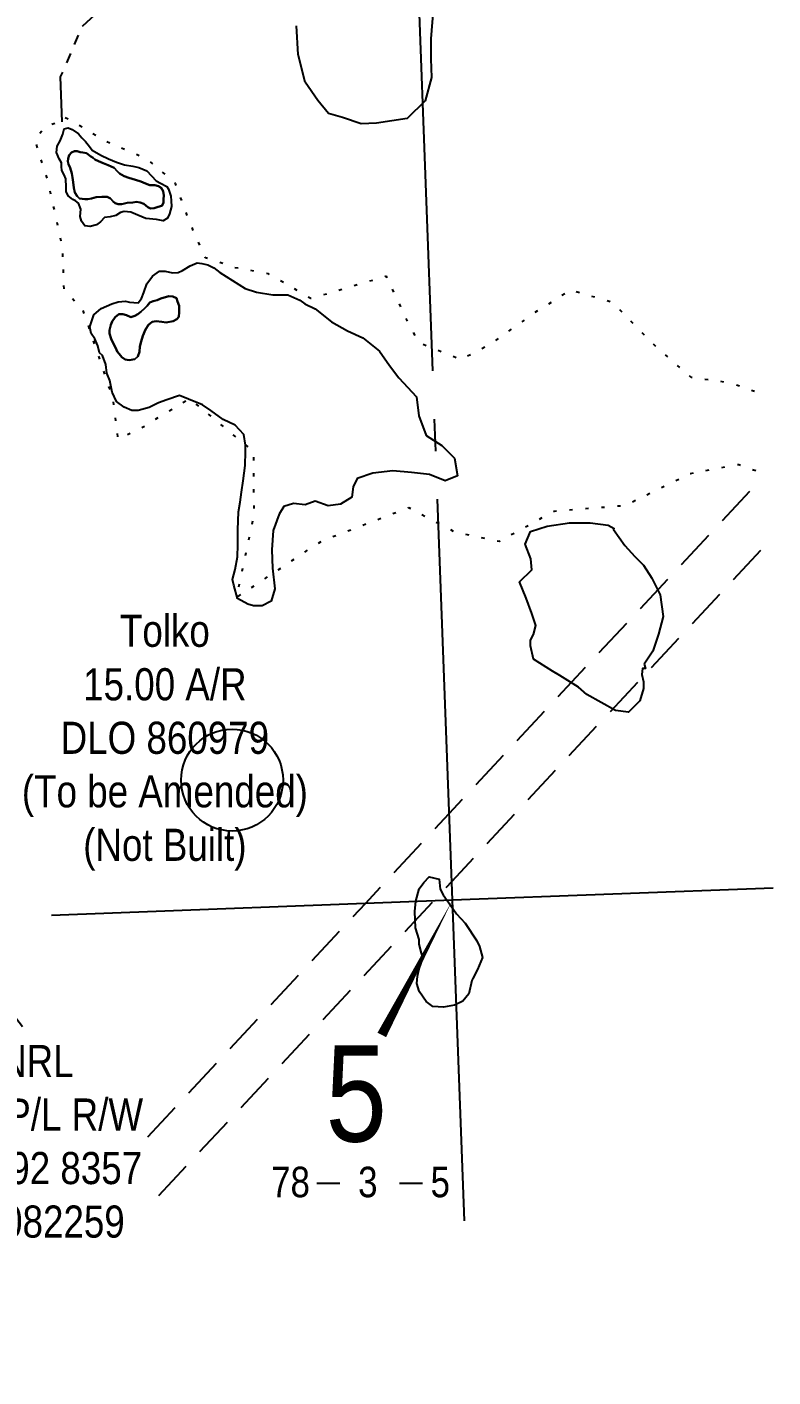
# Model space of a CAD drawing. Extents: x 659618 to 663059, y 6178642 to 6181580.
# Drawn here: x 661363.1 to 661595.6, y 6178913.9 to 6179334.5 of the extents above; entities that cross this region are included whole.
import ezdxf
from ezdxf.enums import TextEntityAlignment as Align

# ---------------------------------------------------------------- set-up
doc = ezdxf.new("R2010")
doc.units = 0
doc.header["$LTSCALE"] = 5
doc.header["$PDSIZE"] = 0.5
for name, pattern in [('foc-ACCESSROAD', [3.75, 2.5, -1.25]), ('foc-QUARTERLINE', [33, 25, -3, 2, -3]), ('foc-TOPO', [1, 0.2, -0.8]), ('foc-TOPO-ephemeral', [6.25, 3.125, -0.625, 0.625, -0.625, 0.625, -0.625])]:
    doc.linetypes.add(name, pattern=pattern)
doc.layers.get('Defpoints').update_dxf_attribs({"color": 9})
for name, color, linetype in [('10', 1, 'Continuous'), ('9', 3, 'Continuous'), ('F-AR', 190, 'foc-ACCESSROAD'), ('L-QSEC', 8, 'foc-QUARTERLINE'), ('L-SECLBL', 7, 'Continuous'), ('T-DRAW', 143, 'foc-TOPO-ephemeral'), ('T-GENERAL', 48, 'foc-TOPO'), ('WETLAND', 143, 'Continuous')]:
    doc.layers.add(name, color=color, linetype=linetype)
doc.layers.add('C-RW-T', color=13, linetype='Continuous', lineweight=9)
doc.layers.add('F-AR-T', color=190, linetype='Continuous', lineweight=9)
doc.styles.add('80CG', font='ARIALN.TTF', dxfattribs={"height": 10})
doc.styles.add('80L', font='ARIALN.TTF', dxfattribs={"height": 10})
doc.styles.add('SIMPLEX', font='ARIALN.TTF')
doc.dimstyles.new('Compass 5 000', dxfattribs={"dimscale": 5, "dimtxt": 9, "dimasz": 2, "dimexe": 0.2, "dimexo": 0.0625, "dimgap": 0.5, "dimtad": 0, "dimtih": 1, "dimtoh": 1, "dimzin": 0, "dimdsep": 46, "dimtxsty": '80CG', "dimcen": 0.1, "dimse1": 1, "dimse2": 1, "dimclrd": 256, "dimclrt": 256, "dimaunit": 1, "dimadec": 4, "dimazin": 0, "dimtfac": 0.06, "dimtofl": 0, "dimtmove": 0, "dimatfit": 1, "dimfxl": 0.2, "dimtolj": 1, "dimtzin": 0, "dimlwd": -1, "dimarcsym": 0})

# ---------------------------------------------------------------- blocks, each defined once
blk = doc.blocks.new('L-SECLBL')
at = {"layer": '9', "color": 7}
for p, q in [((-5.08, -27.83), (-12.29, -27.83)), ((20.7, -27.83), (13.5, -27.83))]:
    blk.add_line(p, q, dxfattribs=at)
at = {"layer": '10', "color": 2, "style": 'SIMPLEX'}
blk.add_attdef('SEC', text='', height=30, dxfattribs=at).set_placement((0, 0), align=Align.MIDDLE)
at = {"layer": '10', "color": 5, "style": '80L'}
blk.add_attdef('TWP', text='', height=9.5, dxfattribs=at).set_placement((-14.43, -27.37), align=Align.MIDDLE_RIGHT)
blk.add_attdef('RGE', text='', height=9.5, dxfattribs=at).set_placement((3.62, -27.37), align=Align.MIDDLE_CENTER)
blk.add_attdef('MER', text='', height=9.5, dxfattribs=at).set_placement((23.17, -27.37), align=Align.MIDDLE_LEFT)
blk = doc.blocks.new('*D428')
at = {"layer": 'Defpoints', "color": 0, "transparency": 16777216}
for p in [(661306.62, 6179093.64), (661294.78, 6179084.41), (661314.23, 6179083.89)]:
    blk.add_point(p, dxfattribs=at)
at = {"layer": 'F-AR-T', "transparency": 16777216}
for p, q in [((661322.11, 6179090.05), (661349.66, 6179111.55)), ((661349.66, 6179111.55), (661359.66, 6179111.55)), ((661294.51, 6179068.5), (661286.63, 6179062.35))]:
    blk.add_line(p, q, dxfattribs=at)
for points in [[(661321.08, 6179091.36), (661323.14, 6179088.73), (661314.23, 6179083.89)], [(661293.49, 6179069.82), (661295.54, 6179067.19), (661302.4, 6179074.65)]]:
    blk.add_solid(points, dxfattribs=at)
at = {"layer": 'F-AR-T', "transparency": 16777216, "insert": (661406.04, 6179111.55), "char_height": 10, "attachment_point": 5, "style": '80CG'}
blk.add_mtext('\\A1;Tolko\\P15.00 A/R\\PDLO 860979\\P(To be Amended)\\P(Not Built)', dxfattribs=at)
blk = doc.blocks.new('*D538')
at = {"layer": 'C-RW-T', "transparency": 16777216}
for p, q in [((661295.32, 6178979.42), (661312.92, 6178987.28)), ((661312.92, 6178987.28), (661322.92, 6178987.28)), ((661263.45, 6178965.18), (661254.32, 6178961.1))]:
    blk.add_line(p, q, dxfattribs=at)
for points in [[(661294.64, 6178980.94), (661296, 6178977.89), (661286.19, 6178975.34)], [(661262.77, 6178966.7), (661264.13, 6178963.66), (661272.58, 6178969.26)]]:
    blk.add_solid(points, dxfattribs=at)
at = {"layer": 'Defpoints', "color": 0, "transparency": 16777216}
for p in [(661285.55, 6178976.76), (661286.19, 6178975.34), (661271.94, 6178970.69)]:
    blk.add_point(p, dxfattribs=at)
at = {"layer": 'C-RW-T', "transparency": 16777216, "insert": (661362.01, 6178987.28), "char_height": 10, "attachment_point": 5, "style": '80CG', "bg_fill": 3, "box_fill_scale": 1.1, "bg_fill_color": 256, "bg_fill_true_color": 13158600, "bg_fill_transparency": 0}
blk.add_mtext('\\A1;CNRL\\P15.00 P/L R/W\\PPlan 092 8357\\PPLA 082259', dxfattribs=at)

msp = doc.modelspace()

# ---------------------------------------------------------------- linework, layer by layer
at = {"flags": 128}
msp.add_lwpolyline([(661495.66, 6179062.454, 0, 2.999, 0), (661473.646, 6179020.488, 0, 0, 0)], format="xyseb", dxfattribs=at)
at = {"layer": 'Defpoints', "color": 2}
for centre, radius in [((661426.981, 6179099.889), 15.875), ((661356.328, 6178973.05), 11.502)]:
    msp.add_circle(centre, radius, dxfattribs=at)
at = {"layer": 'F-AR', "flags": 128}
for points in [[(661371.798, 6178957.731), (661383.712, 6178970.504), (661317.185, 6179055.709), (661279.967, 6179103.386), (661265.717, 6179121.639), (661213.58, 6179188.419), (661195.936, 6179164.129), (661159.502, 6179190.595), (661185.968, 6179227.029), (661222.403, 6179200.564), (661248.757, 6179236.846), (661270.482, 6179266.754), (661271.247, 6179267.807), (661275.725, 6179273.972), (661276.3, 6179274.763), (661316.222, 6179329.722), (661337.976, 6179359.67), (661313.686, 6179377.314), (661340.151, 6179413.748), (661376.586, 6179387.282), (661350.119, 6179350.848), (661330.015, 6179323.171), (661286.04, 6179262.632), (661270.286, 6179240.944), (661267.9, 6179237.659), (661232.369, 6179188.745), (661266.609, 6179144.888), (661280.854, 6179126.642), (661335.684, 6179056.408), (661394.078, 6178981.618), (661468.52, 6179061.428), (661494.658, 6179089.452), (661590.876, 6179192.611)], [(661591.662, 6179171.447), (661495.444, 6179068.287), (661489.796, 6179062.232), (661393.073, 6178958.533)]]:
    msp.add_lwpolyline(points, dxfattribs=at)
at = {"layer": 'L-QSEC', "flags": 128}
for points in [[(661495.66, 6179062.454), (661465.797, 6179866.452)], [(661595.571, 6179066.223), (661495.66, 6179062.454)], [(661495.66, 6179062.454), (660704.356, 6179032.605), (660694.306, 6179032.226)], [(661499.372, 6178962.543), (661495.66, 6179062.454)]]:
    msp.add_lwpolyline(points, dxfattribs=at)
at = {"layer": 'T-DRAW', "flags": 128}
msp.add_lwpolyline([(661374.001, 6179304.967), (661373.556, 6179318.965), (661380.443, 6179334.883), (661392.809, 6179346.273)], dxfattribs=at)
at = {"layer": 'T-GENERAL', "flags": 128}
msp.add_lwpolyline([(661589.823, 6179220.964), (661582.451, 6179223.56), (661570.09, 6179225.306), (661557.899, 6179235.979), (661545.61, 6179248.697), (661532.466, 6179252.478), (661521.293, 6179245.496), (661506.99, 6179235.383), (661498.267, 6179230.82), (661485.523, 6179235.972), (661482.461, 6179241.163), (661475.1, 6179256.841), (661451.537, 6179249.868), (661438.372, 6179257.605), (661427.605, 6179259.563), (661418.691, 6179262.623), (661413.485, 6179274.297), (661409.358, 6179285.78), (661400.709, 6179293.267), (661387.078, 6179299.073), (661381.018, 6179302.854), (661374.671, 6179306.412), (661373.338, 6179304.913), (661368.734, 6179303.548), (661365.502, 6179299.185), (661369.713, 6179285.813), (661374.061, 6179265.741), (661374.505, 6179252.966), (661380.405, 6179246.422), (661389.73, 6179218.92), (661391.387, 6179206.11), (661399.694, 6179210.156), (661413.67, 6179218.731), (661433.609, 6179202.231), (661433.733, 6179182.098), (661428.296, 6179156.714), (661455.068, 6179174.465), (661482.032, 6179184.788), (661496.092, 6179177.344), (661510.176, 6179174.271), (661527.394, 6179183.679), (661549.46, 6179185.459), (661569.838, 6179195.41), (661584.881, 6179198.227), (661590.747, 6179196.105)], dxfattribs=at)
at = {"layer": 'WETLAND'}
msp.add_lwpolyline([(661489.681, 6179339.794), (661488.894, 6179330.822), (661488.902, 6179324.562), (661489.118, 6179318.757), (661487.145, 6179311.529), (661481.527, 6179305.955), (661471.947, 6179304.481), (661471.947, 6179304.481), (661467.248, 6179304.307), (661461.348, 6179306.324), (661457.047, 6179307.506), (661453.757, 6179311.631), (661449.738, 6179317.295), (661447.625, 6179325.936), (661447.07, 6179334.859)], dxfattribs=at)
for points in [[(661383.402, 6179296.124), (661386.106, 6179294.513), (661388.503, 6179293.462), (661390.971, 6179292.412), (661393.502, 6179291.579), (661396.092, 6179291.105), (661397.963, 6179290.747), (661400.431, 6179289.698), (661401.919, 6179288.113), (661403.333, 6179286.597), (661404.72, 6179285.793), (661406.686, 6179284.796), (661407.146, 6179283.958), (661407.87, 6179281.774), (661407.994, 6179280.353), (661408.06, 6179278.573), (661407.503, 6179276.271), (661406.908, 6179274.966), (661405.51, 6179274.129), (661403.425, 6179274.48), (661400.053, 6179274.854), (661397.588, 6179275.832), (661395.479, 6179276.823), (661393.328, 6179277.028), (661392.197, 6179276.701), (661390.804, 6179275.723), (661389.031, 6179275.372), (661387.255, 6179275.092), (661386.018, 6179273.763), (661384.694, 6179272.858), (661382.712, 6179272.357), (661381.06, 6179272.581), (661380.009, 6179273.968), (661379.668, 6179275.452), (661379.869, 6179277.741), (661379.087, 6179279.566), (661378.201, 6179280.317), (661377.327, 6179280.784), (661376.883, 6179281.195), (661375.926, 6179281.944), (661375.308, 6179283.204), (661375.255, 6179284.628), (661375.16, 6179287.192), (661374.687, 6179288.386), (661373.92, 6179289.784), (661373.804, 6179290.991), (661373.831, 6179292.204), (661373.07, 6179293.459), (661372.282, 6179295.426), (661372.425, 6179297.357), (661373.363, 6179299.031), (661374.285, 6179301.133), (661374.655, 6179302.715), (661375.855, 6179303.116), (661377.161, 6179302.595), (661379.14, 6179301.242), (661380.186, 6179299.997), (661381.302, 6179298.827), (661382.573, 6179297.305), (661383.402, 6179296.124)], [(661405.507, 6179283.312), (661405.694, 6179281.95), (661405.644, 6179280.853), (661405.642, 6179279.667), (661405.08, 6179278.779), (661403.996, 6179278.419), (661402.684, 6179278.051), (661401.546, 6179277.918), (661400.707, 6179278.343), (661399.526, 6179279.349), (661398.32, 6179279.806), (661397.17, 6179279.991), (661396.032, 6179279.858), (661394.3, 6179279.702), (661392.668, 6179279.322), (661391.479, 6179279.324), (661390.554, 6179279.609), (661389.94, 6179280.134), (661389.083, 6179281.06), (661388.012, 6179281.568), (661386.41, 6179281.6), (661384.677, 6179281.49), (661383.136, 6179281.114), (661382.047, 6179280.891), (661381.086, 6179280.9), (661379.436, 6179281.022), (661378.72, 6179281.817), (661377.993, 6179282.93), (661377.665, 6179284.378), (661377.416, 6179286.149), (661377.269, 6179287.649), (661377.087, 6179288.874), (661376.564, 6179290.635), (661375.975, 6179291.708), (661375.759, 6179292.612), (661375.861, 6179293.574), (661376.189, 6179294.59), (661376.982, 6179295.395), (661377.88, 6179295.84), (661378.658, 6179295.823), (661379.674, 6179295.541), (661380.456, 6179295.433), (661381.562, 6179295.2), (661382.927, 6179294.156), (661383.674, 6179293.727), (661384.241, 6179293.246), (661385.311, 6179292.739), (661386.847, 6179292.02), (661388.376, 6179291.483), (661390.236, 6179290.64), (661391.188, 6179289.626), (661391.904, 6179288.831), (661393.304, 6179288.061), (661394.833, 6179287.525), (661396.917, 6179286.826), (661398.581, 6179286.341), (661400.022, 6179285.71), (661401.319, 6179285.256), (661402.877, 6179285.177), (661404.076, 6179284.902), (661404.874, 6179284.338), (661405.507, 6179283.312)], [(661381.086, 6179280.901), (661382.047, 6179280.891), (661383.136, 6179281.113), (661384.677, 6179281.49), (661386.41, 6179281.6), (661388.012, 6179281.568), (661389.083, 6179281.06), (661389.94, 6179280.134), (661390.554, 6179279.609), (661391.479, 6179279.324), (661392.668, 6179279.322), (661394.3, 6179279.702), (661396.032, 6179279.858), (661397.17, 6179279.991), (661398.32, 6179279.806), (661399.526, 6179279.349), (661400.707, 6179278.343), (661401.546, 6179277.918), (661402.684, 6179278.051), (661403.996, 6179278.419), (661405.08, 6179278.779), (661405.642, 6179279.667), (661405.644, 6179280.853), (661405.694, 6179281.95), (661405.507, 6179283.312), (661404.874, 6179284.338), (661404.076, 6179284.902), (661402.877, 6179285.177), (661401.319, 6179285.256), (661400.022, 6179285.71), (661398.581, 6179286.341), (661396.917, 6179286.827), (661394.833, 6179287.525), (661393.304, 6179288.061), (661391.904, 6179288.831), (661391.188, 6179289.626), (661390.236, 6179290.64), (661388.376, 6179291.483), (661386.847, 6179292.02), (661385.311, 6179292.739), (661384.241, 6179293.246), (661383.674, 6179293.727), (661382.927, 6179294.156), (661381.562, 6179295.2), (661380.456, 6179295.433), (661379.674, 6179295.541), (661378.658, 6179295.823), (661377.88, 6179295.839), (661376.982, 6179295.395), (661376.189, 6179294.59), (661375.86, 6179293.574), (661375.759, 6179292.612), (661375.975, 6179291.708), (661376.564, 6179290.634), (661377.087, 6179288.874), (661377.269, 6179287.649), (661377.416, 6179286.149), (661377.665, 6179284.378), (661377.993, 6179282.93), (661378.72, 6179281.817), (661379.436, 6179281.022), (661381.086, 6179280.901)], [(661421.265, 6179259.434), (661423.214, 6179258.058), (661431.022, 6179252.973), (661434.551, 6179251.885), (661439.642, 6179251.03), (661444.352, 6179251.03), (661448.074, 6179249.428), (661449.687, 6179248.269), (661452.887, 6179246.647), (661457.92, 6179242.657), (661462.907, 6179239.883), (661467.701, 6179237.624), (661472.914, 6179233.465), (661476.043, 6179229.056), (661478.978, 6179225.161), (661484.43, 6179219.271), (661485.172, 6179213.38), (661487.495, 6179207.2), (661492.321, 6179204.072), (661496.302, 6179200.216), (661497.205, 6179194.68), (661493.424, 6179193.147), (661488.469, 6179195.052), (661482.862, 6179195.714), (661477.088, 6179196.196), (661470.836, 6179195.442), (661466.01, 6179193.87), (661464.713, 6179191.211), (661464.307, 6179188.062), (661460.726, 6179185.841), (661456.907, 6179185.351), (661452.842, 6179186.767), (661449.793, 6179185.63), (661446.093, 6179186.05), (661443.112, 6179185.159), (661441.638, 6179182.765), (661439.817, 6179177.684), (661439.371, 6179171.652), (661439.585, 6179165.867), (661440.271, 6179159.431), (661439.185, 6179155.603), (661436.336, 6179154.16), (661433.656, 6179154.172), (661431.851, 6179154.662), (661428.659, 6179156.438), (661427.499, 6179160.628), (661427.099, 6179162.396), (661427.991, 6179165.437), (661428.622, 6179169.471), (661428.821, 6179173.154), (661428.759, 6179177.831), (661428.998, 6179183.41), (661429.556, 6179186.439), (661429.886, 6179189.57), (661430.423, 6179193.155), (661431.03, 6179197.856), (661431.203, 6179202.208), (661431.129, 6179204.21), (661430.671, 6179207.535), (661427.995, 6179210.444), (661424.246, 6179212.199), (661420.344, 6179215.062), (661417.714, 6179216.747), (661413.403, 6179218.592), (661410.57, 6179219.712), (661406.602, 6179218.34), (661404.071, 6179217.354), (661401.11, 6179215.908), (661397.683, 6179215.001), (661395.784, 6179215.042), (661393.401, 6179216.067), (661390.99, 6179217.872), (661389.656, 6179220.719), (661388.851, 6179224.365), (661387.984, 6179226.672), (661387.662, 6179229.334), (661386.551, 6179232.189), (661385.63, 6179232.935), (661385.102, 6179235.144), (661384.239, 6179237.34), (661383.062, 6179238.967), (661382.649, 6179241.068), (661383.851, 6179244.789), (661386.233, 6179246.771), (661389.529, 6179248.23), (661391.515, 6179248.861), (661393.74, 6179249.055), (661394.979, 6179248.767), (661397.667, 6179248.532), (661398.732, 6179249.909), (661399.443, 6179251.829), (661400.463, 6179254.429), (661402.16, 6179256.831), (661404.332, 6179258.472), (661406.12, 6179258.427), (661408.37, 6179257.953), (661410.154, 6179258.019), (661411.582, 6179258.629), (661413.874, 6179260.051), (661416.071, 6179261.024), (661417.528, 6179260.855), (661419.444, 6179260.369), (661421.265, 6179259.434)], [(661401.303, 6179248.706), (661400.476, 6179247.58), (661399.771, 6179246.869), (661398.577, 6179245.775), (661397.599, 6179245.009), (661396.705, 6179244.474), (661395.438, 6179244.107), (661394.088, 6179244.742), (661392.933, 6179245.064), (661391.7, 6179245.018), (661390.501, 6179244.061), (661389.637, 6179242.706), (661389.217, 6179241.686), (661388.774, 6179240.073), (661388.769, 6179238.978), (661389.334, 6179237.31), (661390.078, 6179235.741), (661390.721, 6179234.441), (661391.218, 6179233.365), (661391.793, 6179232.656), (661392.654, 6179231.638), (661393.643, 6179230.854), (661394.885, 6179230.672), (661396.657, 6179230.965), (661397.586, 6179231.821), (661398.172, 6179233.258), (661398.245, 6179234.994), (661398.602, 6179236.468), (661399.174, 6179238.314), (661399.97, 6179240.26), (661400.921, 6179241.756), (661402.076, 6179242.665), (661403.302, 6179242.893), (661405.139, 6179242.688), (661406.475, 6179242.418), (661408.61, 6179242.817), (661409.728, 6179243.497), (661410.343, 6179244.159), (661410.47, 6179245.669), (661410.443, 6179247.63), (661409.981, 6179248.982), (661409.625, 6179249.973), (661408.551, 6179250.572), (661407.269, 6179250.615), (661404.826, 6179249.886), (661403.61, 6179249.384), (661402.431, 6179249.112), (661401.303, 6179248.706)], [(661410.47, 6179245.669), (661410.343, 6179244.159), (661409.728, 6179243.497), (661408.61, 6179242.817), (661406.475, 6179242.418), (661405.139, 6179242.688), (661403.302, 6179242.893), (661402.076, 6179242.665), (661400.921, 6179241.756), (661399.97, 6179240.26), (661399.174, 6179238.314), (661398.602, 6179236.468), (661398.245, 6179234.994), (661398.173, 6179233.258), (661397.586, 6179231.821), (661396.657, 6179230.966), (661394.885, 6179230.672), (661393.643, 6179230.854), (661392.654, 6179231.638), (661391.793, 6179232.656), (661391.218, 6179233.365), (661390.721, 6179234.441), (661390.078, 6179235.741), (661389.334, 6179237.31), (661388.769, 6179238.978), (661388.774, 6179240.073), (661389.217, 6179241.686), (661389.637, 6179242.706), (661390.501, 6179244.061), (661391.7, 6179245.018), (661392.933, 6179245.064), (661394.088, 6179244.742), (661395.438, 6179244.107), (661396.705, 6179244.474), (661397.599, 6179245.009), (661398.577, 6179245.775), (661399.771, 6179246.869), (661400.476, 6179247.58), (661401.303, 6179248.706), (661402.431, 6179249.112), (661403.61, 6179249.384), (661404.826, 6179249.886), (661407.269, 6179250.615), (661408.551, 6179250.572), (661409.625, 6179249.973), (661409.981, 6179248.982), (661410.443, 6179247.63), (661410.47, 6179245.669)], [(661555.463, 6179136.002), (661555.878, 6179134.602), (661554.909, 6179134.602), (661554.66, 6179132.729), (661555.219, 6179130.493), (661555.219, 6179128.442), (661554.1, 6179124.528), (661550.559, 6179120.987), (661546.459, 6179121.546), (661537.512, 6179126.578), (661534.903, 6179128.815), (661529.124, 6179132.443), (661526.888, 6179133.847), (661520.924, 6179137.575), (661519.992, 6179141.676), (661519.992, 6179143.456), (661520.924, 6179145.217), (661521.67, 6179148.013), (661520.365, 6179151.764), (661518.687, 6179156.586), (661516.597, 6179161.66), (661520.442, 6179165.362), (661520.121, 6179168.855), (661518.315, 6179173.361), (661519.992, 6179177.275), (661525.211, 6179178.952), (661532.107, 6179180.071), (661538.631, 6179180.071), (661544.222, 6179179.325), (661546.089, 6179178.227), (661545.853, 6179177.939), (661549.348, 6179172.988), (661552.551, 6179169.493), (661555.172, 6179166.872), (661557.793, 6179162.795), (661560.414, 6179157.553), (661561.288, 6179150.855), (661559.832, 6179145.322), (661558.084, 6179140.08), (661555.463, 6179136.002)], [(661496.288, 6179029.729), (661492.921, 6179029.167), (661489.555, 6179029.392), (661487.422, 6179030.851), (661485.38, 6179033.938), (661485.293, 6179034.095), (661484.513, 6179036.489), (661484.729, 6179038.787), (661485.304, 6179041.086), (661485.878, 6179042.809), (661486.575, 6179044.491), (661486.067, 6179045.932), (661485.333, 6179048.753), (661485.29, 6179050.266), (661484.168, 6179053.857), (661483.943, 6179058.907), (661484.28, 6179062.161), (661485.29, 6179065.977), (661486.749, 6179067.997), (661488.412, 6179069.696), (661491.575, 6179069.007), (661491.799, 6179065.865), (661492.809, 6179064.181), (661495.278, 6179060.59), (661496.883, 6179058.172), (661499.655, 6179055.316), (661503.246, 6179049.817), (661504.063, 6179047.988), (661504.998, 6179044.574), (661503.47, 6179040.839), (661502.017, 6179038.113), (661501.666, 6179037.43), (661500.777, 6179033.32), (661498.869, 6179030.963), (661496.288, 6179029.729)]]:
    msp.add_lwpolyline(points, close=True, dxfattribs=at)

# ---------------------------------------------------------------- block references
at = {"layer": 'L-SECLBL', "xscale": 0.99981573, "yscale": 0.99981573, "zscale": 0.99981573}
msp.add_blockref('L-SECLBL', (661465.676, 6179002.04), dxfattribs=at).add_auto_attribs({'SEC': '5', 'TWP': '78', 'RGE': '3', 'MER': '5'})

# ---------------------------------------------------------------- next in the draw order: dimensions: what is measured, and where the dimension line sits
at = {"layer": 'C-RW-T'}
dim = msp.add_linear_dim(base=(661286.187, 6178975.336), p1=(661271.943, 6178970.687), p2=(661285.548, 6178976.765), angle=24.07319, text='CNRL\\P15.00 P/L R/W\\PPlan 092 8357\\PPLA 082259', dimstyle='Compass 5 000', override={"dimtfill": 1}, dxfattribs=at)
dim.commit()
dim.dimension.update_dxf_attribs({"geometry": '*D538', "text_midpoint": (661362.006, 6178987.28), "dimtype": 161})

# ---------------------------------------------------------------- next in the draw order: dimensions: what is measured, and where the dimension line sits
at = {"layer": 'F-AR-T'}
dim = msp.add_linear_dim(base=(661314.228, 6179083.892), p1=(661294.783, 6179084.407), p2=(661306.615, 6179093.644), angle=37.97804, text='Tolko\\P15.00 A/R\\PDLO 860979\\P(To be Amended)\\P(Not Built)', dimstyle='Compass 5 000', dxfattribs=at)
dim.commit()
dim.dimension.update_dxf_attribs({"geometry": '*D428', "text_midpoint": (661406.042, 6179111.553), "dimtype": 161})

doc.saveas('drawing.dxf')
